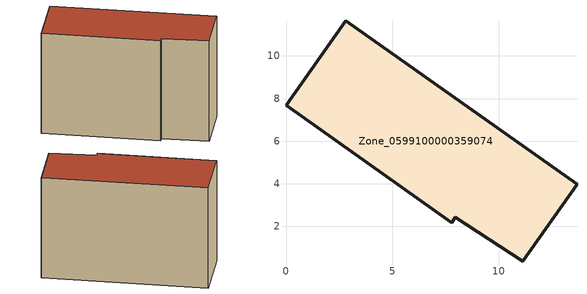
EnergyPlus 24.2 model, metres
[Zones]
Zone_0599100000359074
 floor ground (C_G): 7.94,2.43 7.78,2.18 0,7.67 2.8,11.64 13.67,3.97 11.12,0.37 z3.64
 wall outside (C_F): 13.67,3.97 2.8,11.64 0,7.67 7.78,2.18 7.94,2.43 11.12,0.37 13.67,3.97 z3.64:12.46
 roof outside (C_R): 11.12,0.37 13.67,3.97 2.8,11.64 0,7.67 7.78,2.18 7.94,2.43 z12.46
[BUILDING]
Pand.0599100000359074: North Axis=0; Terrain=City; Loads Convergence Tolerance Value=0.04; Temperature Convergence Tolerance Value=0.4; Solar Distribution=FullExterior; Maximum Number of Warmup Days=25; Minimum Number of Warmup Days=1
[Site:Location]
Rotterdam.The.Hague.AP_ZH_NLD Design_Conditions: Latitude=51.96; Longitude=4.45; Time Zone=1; Elevation=-4.5
[SITE:GROUNDTEMPERATURE:BUILDINGSURFACE]
18, 18, 18, 18, 18, 18, 18, 18, 18, 18, 18, 18
[MATERIAL] Thermal Absorptance=0.9; Solar Absorptance=0.7; Visible Absorptance=0.7
Name | Roughness | Thickness | Conductivity | Density | Specific Heat
G.TC.1992-2005 | MediumSmooth | 0.15 | 0.06 | 540 | 1210
F.TC.1992-2005 | Rough | 0.3 | 0.12 | 1920 | 840
R.TC.1992-2005 | MediumRough | 0.2 | 0.08 | 1500 | 1000
[CONSTRUCTION]
C_G: G.TC.1992-2005
C_F: F.TC.1992-2005
C_R: R.TC.1992-2005
[ZONE]
Zone_0599100000359074: Type=1; Multiplier=1; Ceiling Height=Autocalculate; Volume=Autocalculate; Floor Area=autocalculate; Part of Total Floor Area=Yes
[ZONEINFILTRATION:DESIGNFLOWRATE]
Infil_Zone_0599100000359074: Zone or ZoneList or Space or SpaceList=Zone_0599100000359074; Schedule=AlwaysOn; Design Flow Rate Calculation Method=Flow/Area; Flow Rate per Floor Area=0.0015; Constant Term Coefficient=1; Temperature Term Coefficient=0; Velocity Term Coefficient=0; Velocity Squared Term Coefficient=0
[HVACTEMPLATE:ZONE:IDEALLOADSAIRSYSTEM]
Zone_0599100000359074: Maximum Heating Supply Air Temperature=50; Minimum Cooling Supply Air Temperature=13; Maximum Heating Supply Air Humidity Ratio=0.0156; Minimum Cooling Supply Air Humidity Ratio=0.0077; Heating Limit=NoLimit; Cooling Limit=NoLimit; Dehumidification Control Type=ConstantSensibleHeatRatio; Cooling Sensible Heat Ratio=0.7; Dehumidification Setpoint=60; Humidification Control Type=None; Humidification Setpoint=30; Outdoor Air Method=None; Outdoor Air Flow Rate per Person=0.00944; Outdoor Air Flow Rate per Zone Floor Area=0; Outdoor Air Flow Rate per Zone=0; Demand Controlled Ventilation Type=None; Outdoor Air Economizer Type=NoEconomizer; Heat Recovery Type=None; Sensible Heat Recovery Effectiveness=0.7; Latent Heat Recovery Effectiveness=0.65
[ZONECONTROL:THERMOSTAT]
ThermostatControl_Zone_0599100000359074: Zone or ZoneList=Zone_0599100000359074; Control Type Schedule=DualSetpointControlType; Control 1=Thermostat_Zone_0599100000359074; Temperature Difference Between Cutout And Setpoint=0
[THERMOSTATSETPOINT:DUALSETPOINT]
Thermostat_Zone_0599100000359074: Heating Setpoint Temperature Schedule=HeatingSetpoint_Zone_0599100000359074; Cooling Setpoint Temperature Schedule=CoolingSetpoint_Zone_0599100000359074
[SCHEDULE:COMPACT]
HeatingSetpoint_Zone_0599100000359074: Through: 12/31, For: AllDays, Until: 24:00, 21
CoolingSetpoint_Zone_0599100000359074: Through: 12/31, For: AllDays, Until: 24:00, 24
DualSetpointControlType: Through: 12/31, For: AllDays, Until: 24:00, 4
AlwaysOn: Through: 12/31, For: AllDays, Until: 24:00, 1
